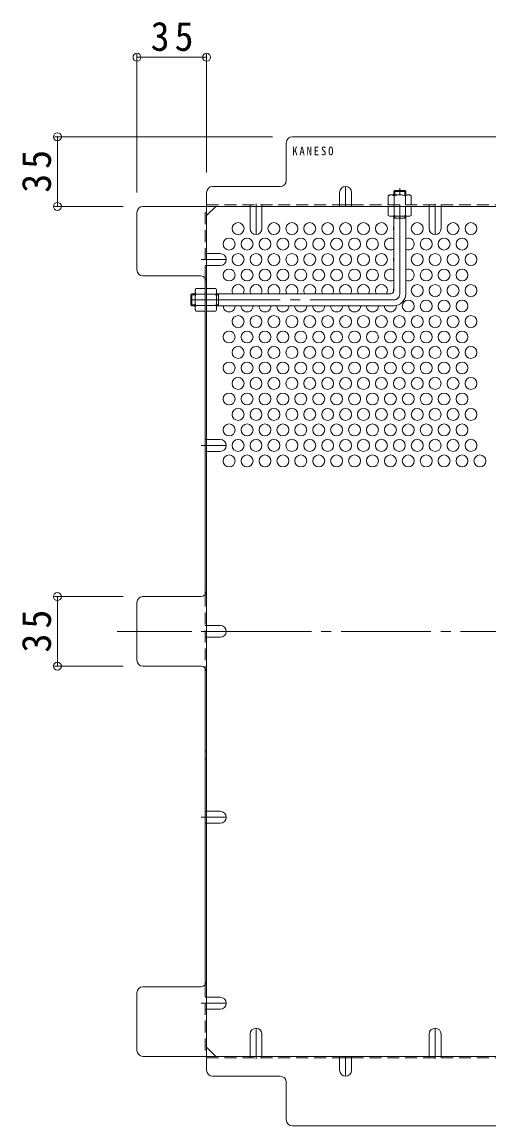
# Model space of a CAD drawing. Units: millimetres at full size, sheet at 1:5; details may follow other scales. Extents: x -1338 to 1343, y -985 to 902.
# Drawn here: x 76 to 310, y 346 to 902 of the extents above; entities that cross this region are included whole.
import ezdxf

# ---------------------------------------------------------------- set-up
doc = ezdxf.new("R2010")
doc.units = ezdxf.units.MM
doc.header["$LTSCALE"] = 5
doc.header["$PDMODE"] = 32
doc.header["$PDSIZE"] = 4
for name, pattern in [('CHAIN1', [8, 5, -1, 1, -1]), ('CHAIN2', [12, 9, -1, 1, -1]), ('DASHED1', [1.8, 1.2, -0.6])]:
    doc.linetypes.add(name, pattern=pattern)
for name, color, linetype, lineweight in [('5-1', 3, 'Continuous', 9), ('5-4', 7, 'Continuous', 9), ('5-5', 7, 'Continuous', 9), ('5-6', 2, 'Continuous', 9), ('5-7', 6, 'Continuous', 5), ('5-8', 2, 'Continuous', 9), ('5-B', 2, 'Continuous', 9)]:
    doc.layers.add(name, color=color, linetype=linetype, lineweight=lineweight)
doc.styles.add('ＭＳ ゴシック', font='')
doc.styles.get('ＭＳ ゴシック').set_extended_font_data('MS Gothic')

msp = doc.modelspace()

# ---------------------------------------------------------------- linework, layer by layer
at = {"layer": '5-1', "linetype": 'DASHED1'}
for p, q in [((262.696, 816.407), (263.196, 816.907)), ((268.696, 816.407), (262.696, 816.407)), ((262.696, 816.407), (262.696, 814.707)), ((268.196, 816.907), (263.196, 816.907)), ((263.196, 814.707), (263.196, 816.907)), ((268.696, 816.407), (268.196, 816.907)), ((268.196, 814.707), (268.196, 816.907)), ((268.696, 816.407), (268.696, 814.707))]:
    msp.add_line(p, q, dxfattribs=at)
at = {"layer": '5-1', "linetype": 'CHAIN2'}
for p, q in [((265.696, 764.907), (265.696, 818.139)), ((160.696, 761.907), (262.696, 761.907))]:
    msp.add_line(p, q, dxfattribs=at)
at = {"layer": '5-1'}
for p, q in [((262.696, 766.407), (262.696, 803.907)), ((268.696, 802.907), (262.696, 802.907)), ((263.196, 802.907), (263.196, 803.907)), ((268.196, 802.907), (268.196, 803.907)), ((268.696, 764.907), (268.696, 803.907)), ((161.196, 764.907), (160.696, 764.407)), ((160.696, 764.407), (160.696, 759.407)), ((162.896, 764.407), (160.696, 764.407)), ((161.196, 764.907), (161.196, 758.907)), ((161.196, 764.907), (162.896, 764.907)), ((173.696, 764.907), (261.196, 764.907)), ((174.696, 764.407), (173.696, 764.407)), ((174.696, 764.907), (174.696, 758.907)), ((161.196, 758.907), (160.696, 759.407)), ((162.896, 759.407), (160.696, 759.407)), ((161.196, 758.907), (162.896, 758.907)), ((174.696, 759.407), (173.696, 759.407)), ((173.696, 758.907), (262.696, 758.907))]:
    msp.add_line(p, q, dxfattribs=at)
for centre, radius in [((261.196, 766.407), 1.5), ((262.696, 764.907), 6)]:
    msp.add_arc(centre, radius, 270, 0, dxfattribs=at)
at = {"layer": '5-1', "linetype": 'CHAIN2'}
msp.add_arc((262.696, 764.907), 3, 270, 0, dxfattribs=at)
at = {"layer": '5-4'}
for p, q in [((133.693, 885.407), (133.693, 815.907)), ((133.693, 883.907), (168.696, 883.907)), ((168.696, 885.407), (168.696, 825.907)), ((92.193, 843.907), (201.697, 843.907)), ((93.693, 843.907), (93.693, 808.907)), ((92.193, 808.907), (126.693, 808.907)), ((92.193, 612.604), (126.693, 612.604)), ((93.693, 612.604), (93.693, 577.603)), ((92.193, 577.603), (126.693, 577.603))]:
    msp.add_line(p, q, dxfattribs=at)
for p in [(133.693, 883.907), (168.696, 883.907), (93.693, 843.907), (93.693, 808.907), (93.693, 612.604), (93.693, 577.603)]:
    msp.add_point(p, dxfattribs=at)
at = {"layer": '5-6'}
for centre in [(184.496, 797.753), (202.496, 797.753), (211.496, 797.753), (220.496, 797.753), (229.496, 797.753), (238.496, 797.753), (247.496, 797.753), (256.496, 797.753), (274.496, 797.753), (292.496, 797.753), (301.496, 797.753), (179.996, 789.959), (188.996, 789.959), (197.996, 789.959), (206.996, 789.959), (215.996, 789.959), (224.996, 789.959), (233.996, 789.959), (242.996, 789.959), (251.996, 789.959), (278.996, 789.959), (287.996, 789.959), (296.996, 789.959), (184.496, 782.165), (193.496, 782.165), (202.496, 782.165), (211.496, 782.165), (220.496, 782.165), (229.496, 782.165), (238.496, 782.165), (247.496, 782.165), (256.496, 782.165), (274.496, 782.165), (283.496, 782.165), (292.496, 782.165), (301.496, 782.165), (179.996, 774.371), (188.996, 774.371), (197.996, 774.371), (206.996, 774.371), (215.996, 774.371), (224.996, 774.371), (233.996, 774.371), (242.996, 774.371), (251.996, 774.371), (278.996, 774.371), (287.996, 774.371), (296.996, 774.371), (274.496, 766.577), (283.496, 766.577), (292.496, 766.577), (301.496, 766.577), (269.996, 758.782), (278.996, 758.782), (287.996, 758.782), (296.996, 758.782), (184.496, 750.988), (193.496, 750.988), (202.496, 750.988), (211.496, 750.988), (220.496, 750.988), (229.496, 750.988), (238.496, 750.988), (247.496, 750.988), (256.496, 750.988), (265.496, 750.988), (274.496, 750.988), (283.496, 750.988), (292.496, 750.988), (301.496, 750.988), (179.996, 743.194), (188.996, 743.194), (197.996, 743.194), (206.996, 743.194), (215.996, 743.194), (224.996, 743.194), (233.996, 743.194), (242.996, 743.194), (251.996, 743.194), (260.996, 743.194), (269.996, 743.194), (278.996, 743.194), (287.996, 743.194), (296.996, 743.194), (184.496, 735.4), (193.496, 735.4), (202.496, 735.4), (211.496, 735.4), (220.496, 735.4), (229.496, 735.4), (238.496, 735.4), (247.496, 735.4), (256.496, 735.4), (265.496, 735.4), (274.496, 735.4), (283.496, 735.4), (292.496, 735.4), (301.496, 735.4), (179.996, 727.605), (188.996, 727.605), (197.996, 727.605), (206.996, 727.605), (215.996, 727.605), (224.996, 727.605), (233.996, 727.605), (242.996, 727.605), (251.996, 727.605), (260.996, 727.605), (269.996, 727.605), (278.996, 727.605), (287.996, 727.605), (296.996, 727.605), (184.496, 719.811), (193.496, 719.811), (202.496, 719.811), (211.496, 719.811), (220.496, 719.811), (229.496, 719.811), (238.496, 719.811), (247.496, 719.811), (256.496, 719.811), (265.496, 719.811), (274.496, 719.811), (283.496, 719.811), (292.496, 719.811), (301.496, 719.811), (179.996, 712.017), (188.996, 712.017), (197.996, 712.017), (206.996, 712.017), (215.996, 712.017), (224.996, 712.017), (233.996, 712.017), (242.996, 712.017), (251.996, 712.017), (260.996, 712.017), (269.996, 712.017), (278.996, 712.017), (287.996, 712.017), (296.996, 712.017), (184.496, 704.223), (193.496, 704.223), (202.496, 704.223), (211.496, 704.223), (220.496, 704.223), (229.496, 704.223), (238.496, 704.223), (247.496, 704.223), (256.496, 704.223), (265.496, 704.223), (274.496, 704.223), (283.496, 704.223), (292.496, 704.223), (301.496, 704.223), (179.996, 696.428), (188.996, 696.428), (197.996, 696.428), (206.996, 696.428), (215.996, 696.428), (224.996, 696.428), (233.996, 696.428), (242.996, 696.428), (251.996, 696.428), (260.996, 696.428), (269.996, 696.428), (278.996, 696.428), (287.996, 696.428), (296.996, 696.428), (184.496, 688.634), (193.496, 688.634), (202.496, 688.634), (211.496, 688.634), (220.496, 688.634), (229.496, 688.634), (238.496, 688.634), (247.496, 688.634), (256.496, 688.634), (265.496, 688.634), (274.496, 688.634), (283.496, 688.634), (292.496, 688.634), (301.496, 688.634), (179.996, 680.84), (188.996, 680.84), (197.996, 680.84), (206.996, 680.84), (215.996, 680.84), (224.996, 680.84), (233.996, 680.84), (242.996, 680.84), (251.996, 680.84), (260.996, 680.84), (269.996, 680.84), (278.996, 680.84), (287.996, 680.84), (296.996, 680.84), (305.996, 680.84)]:
    msp.add_circle(centre, 3, dxfattribs=at)
for centre, start, end in [((265.496, 797.753), 158.96053, 201.03947), ((260.996, 789.959), 55.48189, 304.51811), ((269.996, 789.959), 244.32071, 115.67929), ((265.496, 782.165), 158.96053, 201.03947), ((260.996, 774.371), 55.48189, 304.51811), ((269.996, 774.371), 244.32071, 115.67929), ((184.496, 766.577), 326.18508, 213.81492), ((193.496, 766.577), 326.18508, 213.81492), ((202.496, 766.577), 326.18508, 213.81492), ((211.496, 766.577), 326.18508, 213.81492), ((220.496, 766.577), 326.18508, 213.81492), ((229.496, 766.577), 326.18508, 213.81492), ((238.496, 766.577), 326.18508, 213.81492), ((247.496, 766.577), 326.18508, 213.81492), ((256.496, 766.577), 326.18508, 213.81492), ((265.496, 766.577), 158.96053, 194.11906), ((179.996, 758.782), 177.61786, 2.38214), ((188.996, 758.782), 177.61786, 2.38214), ((197.996, 758.782), 177.61786, 2.38214), ((206.996, 758.782), 177.61786, 2.38214), ((215.996, 758.782), 177.61786, 2.38214), ((224.996, 758.782), 177.61786, 2.38214), ((233.996, 758.782), 177.61786, 2.38214), ((242.996, 758.782), 177.61786, 2.38214), ((251.996, 758.782), 177.61786, 2.38214), ((260.996, 758.782), 177.61786, 5.06075)]:
    msp.add_arc(centre, 3, start, end, dxfattribs=at)
at = {"layer": '5-7', "color": 2, "lineweight": 9}
for p, q in [((208.697, 821.907), (208.697, 840.907)), ((553.296, 843.907), (211.697, 843.907)), ((171.696, 818.907), (205.697, 818.907)), ((168.696, 815.907), (168.696, 374.3)), ((133.693, 776.906), (133.693, 805.907)), ((136.693, 808.907), (628.3, 808.907)), ((168.696, 804.295), (173.309, 808.907)), ((235.496, 809.707), (241.496, 809.707)), ((165.696, 773.906), (136.693, 773.906)), ((167.896, 772.946), (167.896, 613.564)), ((165.696, 612.604), (136.693, 612.604)), ((133.693, 580.603), (133.693, 609.604)), ((165.696, 577.603), (136.693, 577.603)), ((167.896, 417.261), (167.896, 576.643)), ((133.693, 384.3), (133.693, 413.301)), ((165.696, 416.301), (136.693, 416.301)), ((173.309, 381.3), (168.696, 385.912)), ((136.693, 381.3), (628.3, 381.3)), ((235.496, 380.5), (241.496, 380.5)), ((205.697, 371.3), (171.696, 371.3)), ((208.697, 368.3), (208.697, 349.3)), ((211.697, 346.3), (553.296, 346.3))]:
    msp.add_line(p, q, dxfattribs=at)
at = {"layer": '5-7', "color": 2, "linetype": 'DASHED1', "lineweight": 9}
for p, q in [((167.896, 772.946), (167.896, 808.907)), ((168.696, 809.707), (235.496, 809.707)), ((190.496, 808.907), (190.496, 809.707)), ((196.496, 808.907), (196.496, 809.707)), ((241.496, 809.707), (329.996, 809.707)), ((262.696, 808.907), (262.696, 809.707)), ((280.496, 808.907), (280.496, 809.707)), ((286.496, 808.907), (286.496, 809.707)), ((168.696, 785.165), (167.896, 785.165)), ((168.696, 779.165), (167.896, 779.165)), ((167.896, 765.107), (168.696, 765.107)), ((167.896, 758.907), (168.696, 758.907)), ((168.696, 691.634), (167.896, 691.634)), ((168.696, 685.634), (167.896, 685.634)), ((167.896, 613.564), (167.896, 576.643)), ((168.696, 598.103), (167.896, 598.103)), ((168.696, 592.103), (167.896, 592.103)), ((168.696, 534.75), (167.896, 534.75)), ((168.696, 530.75), (167.896, 530.75)), ((168.696, 504.573), (167.896, 504.573)), ((168.696, 498.573), (167.896, 498.573)), ((167.896, 417.261), (167.896, 381.295)), ((168.696, 411.042), (167.896, 411.042)), ((168.696, 405.042), (167.896, 405.042)), ((168.696, 380.5), (235.496, 380.5)), ((190.496, 381.3), (190.496, 380.5)), ((196.496, 381.3), (196.496, 380.5)), ((241.496, 380.5), (329.996, 380.5)), ((280.496, 381.3), (280.496, 380.5)), ((286.496, 381.3), (286.496, 380.5))]:
    msp.add_line(p, q, dxfattribs=at)
at = {"layer": '5-7', "color": 2, "linetype": 'CHAIN2', "lineweight": 9}
msp.add_line((641.3, 595.103), (123.693, 595.103), dxfattribs=at)
at = {"layer": '5-7', "color": 2, "lineweight": 9}
for centre, start, end in [((211.697, 840.907), 90, 180), ((205.697, 821.907), 270, 0), ((171.696, 815.907), 90, 180), ((136.693, 805.907), 90, 180), ((136.693, 776.906), 180, 270), ((165.696, 770.906), 0, 90), ((136.693, 609.604), 90, 180), ((165.696, 615.604), 270, 0), ((136.693, 580.603), 180, 270), ((165.696, 574.603), 0, 90), ((165.696, 419.301), 270, 0), ((136.693, 413.301), 90, 180), ((136.693, 384.3), 180, 270), ((171.696, 374.3), 180, 270), ((205.697, 368.3), 0, 90), ((211.697, 349.3), 180, 270)]:
    msp.add_arc(centre, 3, start, end, dxfattribs=at)
at = {"layer": '5-8', "linetype": 'CHAIN1'}
for p, q in [((238.496, 808.907), (238.496, 818.907)), ((193.496, 810.107), (193.496, 794.757)), ((283.496, 810.107), (283.496, 794.757)), ((165.989, 782.165), (178.496, 782.165)), ((165.989, 688.634), (178.496, 688.634)), ((165.989, 595.103), (178.496, 595.103)), ((165.989, 501.573), (178.496, 501.573)), ((165.989, 408.042), (178.496, 408.042)), ((193.496, 380.1), (193.496, 395.45)), ((283.496, 380.1), (283.496, 395.45)), ((238.496, 381.3), (238.496, 371.3))]:
    msp.add_line(p, q, dxfattribs=at)
at = {"layer": '5-8'}
for p, q in [((235.496, 815.907), (235.496, 808.907)), ((241.496, 815.907), (241.496, 808.907)), ((190.496, 797.757), (190.496, 808.907)), ((196.496, 797.757), (196.496, 808.907)), ((280.496, 797.757), (280.496, 808.907)), ((286.496, 797.757), (286.496, 808.907)), ((175.496, 785.165), (168.696, 785.165)), ((175.496, 779.165), (168.696, 779.165)), ((175.496, 691.634), (168.696, 691.634)), ((175.496, 685.634), (168.696, 685.634)), ((175.496, 598.103), (168.696, 598.103)), ((175.496, 592.103), (168.696, 592.103)), ((175.496, 504.573), (168.696, 504.573)), ((175.496, 498.573), (168.696, 498.573)), ((175.496, 411.042), (168.696, 411.042)), ((175.496, 405.042), (168.696, 405.042)), ((190.496, 392.45), (190.496, 381.3)), ((196.496, 392.45), (196.496, 381.3)), ((280.496, 392.45), (280.496, 381.3)), ((286.496, 392.45), (286.496, 381.3)), ((235.496, 374.3), (235.496, 381.3)), ((241.496, 374.3), (241.496, 381.3))]:
    msp.add_line(p, q, dxfattribs=at)
for centre, start, end in [((238.496, 815.907), 0, 180), ((193.496, 797.757), 180, 0), ((283.496, 797.757), 180, 0), ((175.496, 782.165), 270, 90), ((175.496, 688.634), 270, 90), ((175.496, 595.103), 270, 90), ((175.496, 501.573), 270, 90), ((175.496, 408.042), 270, 90), ((193.496, 392.45), 0, 180), ((283.496, 392.45), 0, 180), ((238.496, 374.3), 180, 0)]:
    msp.add_arc(centre, 3, start, end, dxfattribs=at)
at = {"layer": '5-B', "linetype": 'DASHED1'}
for p, q in [((260.696, 814.707), (259.946, 814.274)), ((259.946, 809.707), (259.946, 814.274)), ((260.696, 814.707), (270.696, 814.707)), ((262.833, 814.274), (262.833, 809.707)), ((268.56, 814.274), (268.56, 809.707)), ((270.696, 814.707), (271.446, 814.274)), ((271.446, 809.707), (271.446, 814.274)), ((259.946, 809.707), (271.446, 809.707))]:
    msp.add_line(p, q, dxfattribs=at)
at = {"layer": '5-B'}
for p, q in [((271.446, 808.907), (259.946, 808.907)), ((259.946, 808.907), (259.946, 804.34)), ((262.833, 804.34), (262.833, 808.907)), ((268.56, 804.34), (268.56, 808.907)), ((271.446, 808.907), (271.446, 804.34)), ((260.696, 803.907), (259.946, 804.34)), ((270.696, 803.907), (260.696, 803.907)), ((270.696, 803.907), (271.446, 804.34)), ((162.896, 766.907), (163.329, 767.657)), ((162.896, 766.907), (162.896, 756.907)), ((167.896, 767.657), (163.329, 767.657)), ((167.896, 767.657), (167.896, 756.157)), ((168.696, 767.657), (168.696, 756.157)), ((168.696, 767.657), (173.263, 767.657)), ((173.696, 766.907), (173.263, 767.657)), ((173.696, 766.907), (173.696, 756.907)), ((163.329, 764.77), (167.896, 764.77)), ((173.263, 764.77), (168.696, 764.77)), ((162.896, 756.907), (163.329, 756.157)), ((163.329, 759.044), (167.896, 759.044)), ((167.896, 756.157), (163.329, 756.157)), ((173.263, 759.044), (168.696, 759.044)), ((168.696, 756.157), (173.263, 756.157)), ((173.696, 756.907), (173.263, 756.157))]:
    msp.add_line(p, q, dxfattribs=at)
at = {"layer": '5-B', "linetype": 'DASHED1'}
for centre, radius, start, end in [((261.591, 811.425), 3.29, 93.92075, 120), ((261.356, 811.972), 2.735, 57.31491, 89.78969), ((265.696, 805.024), 9.683, 72.79973, 107.20026), ((270.037, 811.972), 2.735, 90.2103, 122.68507), ((269.802, 811.425), 3.29, 59.99998, 86.07924)]:
    msp.add_arc(centre, radius, start, end, dxfattribs=at)
at = {"layer": '5-B'}
for centre, radius, start, end in [((261.591, 807.189), 3.29, 239.99998, 266.07924), ((261.356, 806.642), 2.735, 270.2103, 302.68507), ((265.696, 813.59), 9.683, 252.79973, 287.20026), ((270.037, 806.642), 2.735, 237.31491, 269.78969), ((269.802, 807.189), 3.29, 273.92075, 300), ((166.178, 766.012), 3.29, 150, 176.07925), ((170.414, 766.012), 3.29, 3.92075, 30), ((165.631, 766.247), 2.735, 180.21031, 212.68509), ((172.579, 761.907), 9.683, 162.79974, 197.20027), ((170.962, 766.247), 2.735, 327.31491, 359.78969), ((164.014, 761.907), 9.683, 342.79973, 17.20026), ((165.631, 757.567), 2.735, 147.31493, 179.7897), ((166.178, 757.802), 3.29, 183.92076, 210.00002), ((170.414, 757.802), 3.29, 329.99998, 356.07924), ((170.962, 757.567), 2.735, 0.2103, 32.68507)]:
    msp.add_arc(centre, radius, start, end, dxfattribs=at)

# ---------------------------------------------------------------- texts
at = {"layer": '5-4', "color": 2, "insert": (140.57, 886.907), "char_height": 14.66, "attachment_point": 7, "style": 'ＭＳ ゴシック'}
msp.add_mtext('\\T1.27;\\W0.95;35', dxfattribs=at)
at = {"layer": '5-4', "color": 2, "char_height": 14.66, "attachment_point": 7, "rotation": 90, "style": 'ＭＳ ゴシック'}
for insert in [(90.693, 815.782), (90.693, 584.478)]:
    msp.add_mtext('\\T1.27;\\W0.95;35', dxfattribs=dict(at, insert=insert))
at = {"layer": '5-5', "color": 6, "insert": (211.697, 834.507), "char_height": 4.399, "attachment_point": 7, "style": 'ＭＳ ゴシック'}
msp.add_mtext('\\T1.34;\\W0.9;KANESO', dxfattribs=at)

doc.saveas('drawing.dxf')
